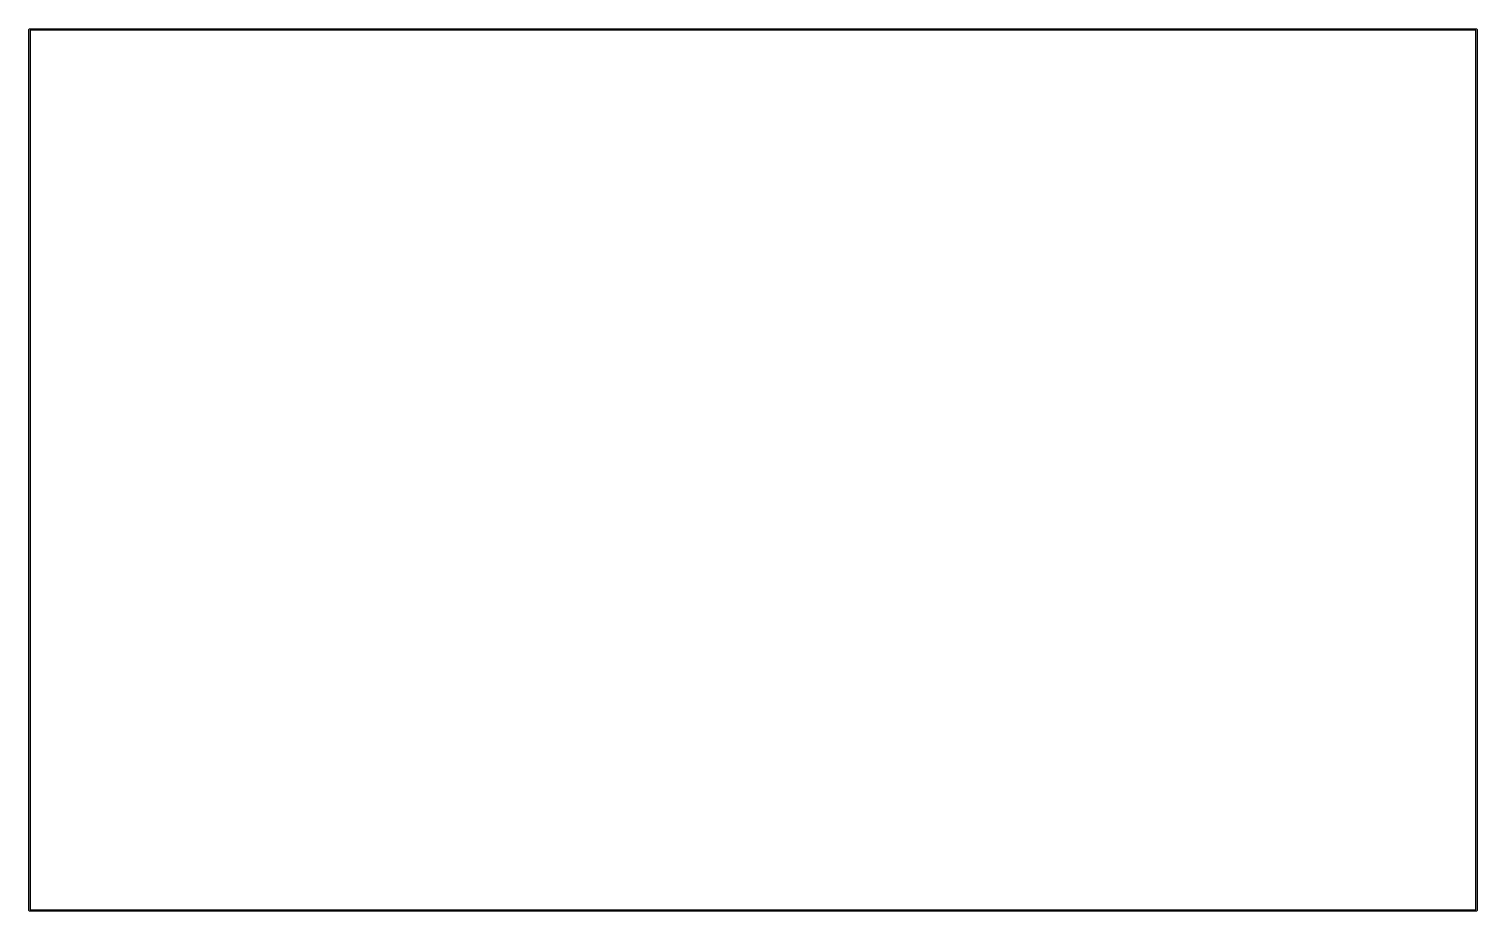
# Model space of a CAD drawing. Header units: inches. Extents: x 5.13 to 7.43, y -4.57 to -3.17.
import ezdxf

# ---------------------------------------------------------------- set-up
doc = ezdxf.new("R2010")
doc.units = ezdxf.units.IN
doc.header["$MEASUREMENT"] = 0
doc.layers.add('Edge.Cuts', color=254, linetype='CONTINUOUS', true_color=0xd0d2cd)

msp = doc.modelspace()

# ---------------------------------------------------------------- linework, layer by layer
at = {"layer": 'Edge.Cuts', "linetype": 'CONTINUOUS'}
for p, q in [((5.1316, -3.1737), (5.1317, -3.1733)), ((5.1316, -4.5737), (5.1316, -3.1737)), ((5.1317, -3.1733), (5.1322, -3.1728)), ((5.1322, -3.1728), (5.1326, -3.1727)), ((5.1326, -3.1727), (7.4326, -3.1727)), ((5.1336, -3.1747), (5.1336, -4.5727)), ((7.4316, -3.1747), (5.1336, -3.1747)), ((7.4316, -4.5727), (7.4316, -3.1747)), ((7.4326, -3.1727), (7.433, -3.1728)), ((7.433, -3.1728), (7.4335, -3.1733)), ((7.4335, -3.1733), (7.4336, -3.1737)), ((7.4336, -3.1737), (7.4336, -4.5737)), ((5.1317, -4.5741), (5.1316, -4.5737)), ((5.1322, -4.5746), (5.1317, -4.5741)), ((5.1326, -4.5747), (5.1322, -4.5746)), ((7.4326, -4.5747), (5.1326, -4.5747)), ((5.1336, -4.5727), (7.4316, -4.5727)), ((7.433, -4.5746), (7.4326, -4.5747)), ((7.4335, -4.5741), (7.433, -4.5746)), ((7.4336, -4.5737), (7.4335, -4.5741)), ((7.4335, -4.5741), (7.4335, -4.5741))]:
    msp.add_line(p, q, dxfattribs=at)

doc.saveas('drawing.dxf')
